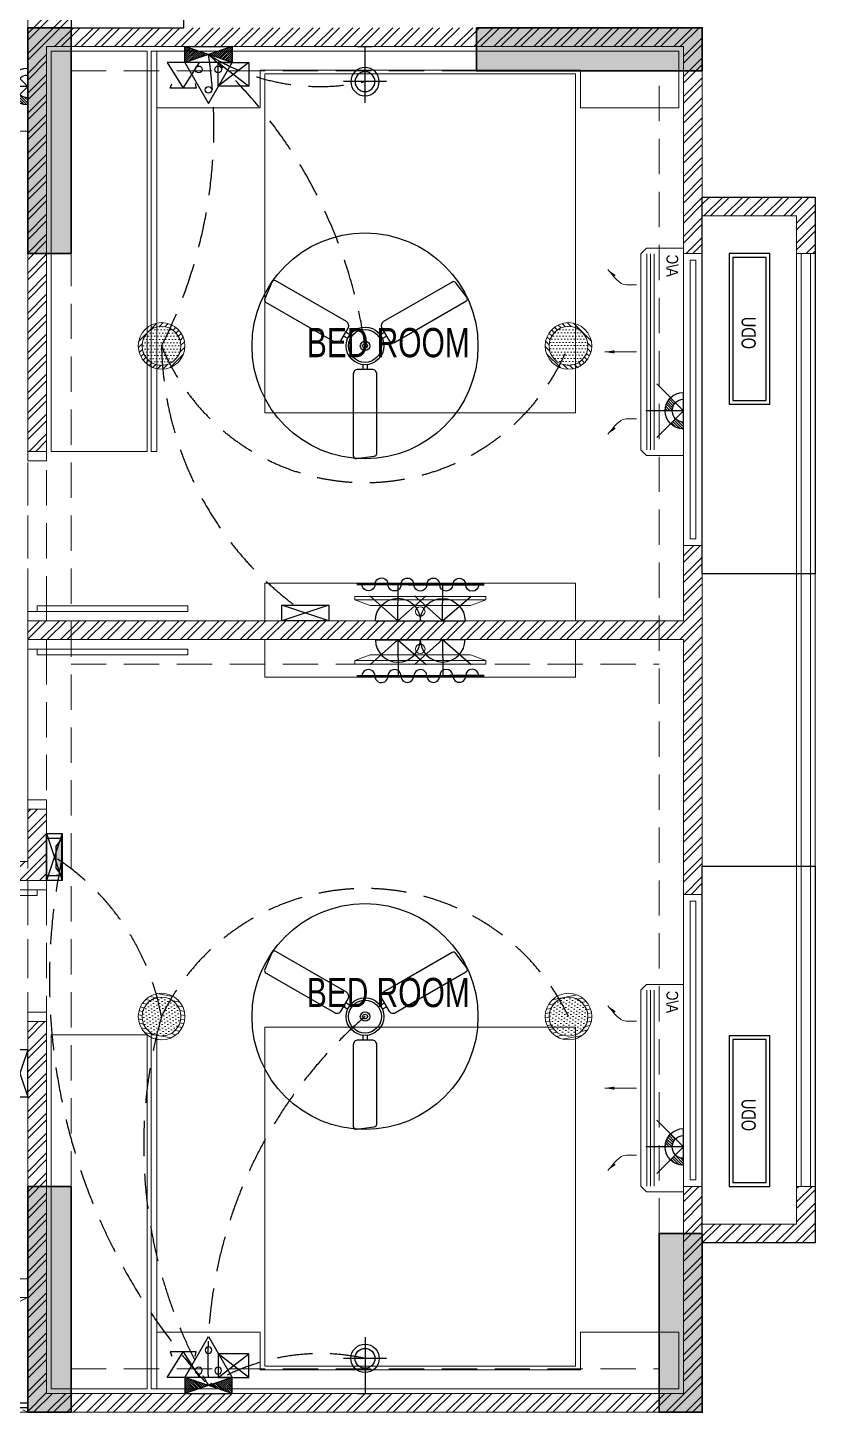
# Model space of a CAD drawing. Header units: inches. Extents: x 822859 to 1009930, y 496782 to 576896.
# Drawn here: x 843453 to 847636, y 504339 to 511693 of the extents above; entities that cross this region are included whole.
import ezdxf
from ezdxf.enums import TextEntityAlignment as Align

# ---------------------------------------------------------------- set-up
doc = ezdxf.new("R2010")
doc.units = ezdxf.units.IN
doc.header["$LTSCALE"] = 750
doc.header["$MEASUREMENT"] = 0
for name, pattern in [('DASHED', [0.75, 0.5, -0.25]), ('HIDDEN', [0.375, 0.25, -0.125]), ('HIDDEN2', [0.1875, 0.125, -0.0625])]:
    doc.linetypes.add(name, pattern=pattern)
for name, color, linetype, lineweight in [('1 x 15 W green led dl', 84, 'Continuous', 5), ('COLUMN', 5, 'Continuous', 13), ('DOOR-MSA', 8, 'Continuous', 13), ('DOTTED LINE-MSA', 8, 'HIDDEN2', 13), ('ELE-01-MSA', 8, 'Continuous', 18), ('ELE-03-MSA', 145, 'Continuous', 18), ('ELE-04-MSA', 139, 'Continuous', 15), ('FURNITURE-MSA', 251, 'Continuous', 5), ('HVAC-HW UNIT', 1, 'Continuous', 13), ('S_B4_230x575', 10, 'HIDDEN', 20), ('S_B4_CUT OUT LINE', 9, 'Continuous', 20), ('S_C_ABOVE HP TO TOP', 5, 'Continuous', 30), ('TEXT DETAIL-MSA', 8, 'Continuous', 13), ('TEXT ROOM NAME-MSA', 8, 'Continuous', 13), ('WALL HATCH-MSA', 251, 'Continuous', 9), ('WALL-MSA', 11, 'Continuous', 18), ('WINDOW-MSA', 8, 'Continuous', 13)]:
    doc.layers.add(name, color=color, linetype=linetype, lineweight=lineweight)
for name, color, linetype in [('AC 2 MODULE SWITCH', 6, 'DASHED'), ('CS SHEET', 7, 'Continuous'), ('E-18 wall light point', 3, 'Continuous'), ('E-20 night light point', 152, 'Continuous'), ('E-47 switch board', 1, 'Continuous'), ('E-49 5A plug point', 150, 'Continuous'), ('E-49a SB with 5A plug point', 5, 'Continuous'), ('E-51 15 A AC PLUG POINT', 6, 'Continuous'), ('E-55 telephone point', 6, 'Continuous'), ('E-56 television point', 4, 'Continuous'), ('ELE-02-MSA', 8, 'Continuous'), ("Emg-42 4' fan point", 30, 'Continuous'), ('PE-E-Electrical Control', 150, 'HIDDEN'), ('PROJ.', 7, 'Continuous'), ('R.C.C HATCH-MSA', 250, 'Continuous'), ('Switch Board', 72, 'Continuous')]:
    doc.layers.add(name, color=color, linetype=linetype)
doc.styles.add('125pt1.6', font='simplex.shx', dxfattribs={"width": 0.6, "height": 200})
doc.styles.add('Arial Narrow', font='swisscl.ttf', dxfattribs={"height": 150})
doc.styles.add('MtXpl_Swis721_LtCn_B', font='swisscl.ttf')
doc.styles.add('NARROW', font='ARIALN.TTF', dxfattribs={"height": 2.25})
doc.dimstyles.new('DIM_50', dxfattribs={"dimtxt": 200, "dimasz": 100, "dimexe": 25, "dimexo": 5, "dimgap": 25, "dimtad": 1, "dimdec": 0, "dimzin": 0, "dimdsep": 46, "dimtxsty": '125pt1.6', "dimblk": 'ARCHTICK', "dimcen": 0.09, "dimclrd": 8, "dimclre": 8, "dimclrt": 7, "dimaunit": 1, "dimadec": 4, "dimazin": 0, "dimtfac": 1, "dimtdec": 0, "dimtmove": 2, "dimatfit": 1, "dimfxl": 150, "dimfxlon": 1, "dimtolj": 1, "dimtzin": 0, "dimarcsym": 1})
pattern_1 = [(45, (-830625.795, -554021.86), (-53.0330086, 53.0330086), []), (45, (-830590.44, -554021.86), (-53.0330086, 53.0330086), [])]

# ---------------------------------------------------------------- blocks, each defined once
blk = doc.blocks.new('BLOCK-G & H TYPICAL COLOUMN')
at = {"layer": 'R.C.C HATCH-MSA'}
h = blk.add_hatch(color=256, dxfattribs=at)
h.dxf.hatch_style = 1
h.paths.add_polyline_path([(172697.62, -104207.75), (172688.57, -104207.75), (172688.57, -104255), (172697.62, -104255)])
h.paths.add_polyline_path([(172327.12, -104207.75), (172336.18, -104207.75), (172336.18, -104255), (172327.12, -104255)])
h.paths.add_polyline_path([(172819.88, -104207.75), (172819.88, -104216.81), (172867.12, -104216.81), (172867.12, -104207.75)])
h.paths.add_polyline_path([(172204.87, -104207.75), (172204.87, -104216.81), (172157.62, -104216.81), (172157.62, -104207.75)])
h.paths.add_polyline_path([(172561.18, -104240.06), (172552.12, -104240.06), (172552.12, -104287.31), (172561.18, -104287.31)])
h.paths.add_polyline_path([(172463.57, -104240.06), (172472.62, -104240.06), (172472.62, -104287.31), (172463.57, -104287.31)])
h.paths.add_polyline_path([(172177.87, -104422.2), (172177.87, -104431.25), (172130.62, -104431.25), (172130.62, -104422.2)])
h.paths.add_polyline_path([(172894.12, -104422.2), (172894.12, -104431.25), (172846.88, -104431.25), (172846.88, -104422.2)])
h.paths.add_polyline_path([(172336.12, -104486.75), (172336.12, -104495.81), (172288.87, -104495.81), (172288.87, -104486.75)])
h.paths.add_polyline_path([(172202.62, -104543.75), (172202.62, -104552.81), (172155.37, -104552.81), (172155.37, -104543.75)])
h.paths.add_polyline_path([(172822.13, -104543.75), (172822.13, -104552.81), (172869.37, -104552.81), (172869.37, -104543.75)])
h.paths.add_polyline_path([(172516.9, -104495.81), (172507.85, -104495.81), (172507.85, -104448.56), (172516.9, -104448.56)])
h.paths.add_polyline_path([(172697.62, -104104.25), (172688.57, -104104.25), (172688.57, -104057.01), (172697.62, -104057.01)])
h.paths.add_polyline_path([(172327.12, -104104.25), (172336.18, -104104.25), (172336.18, -104057.01), (172327.12, -104057.01)])
h.paths.add_polyline_path([(172819.88, -104104.25), (172819.88, -104095.2), (172867.12, -104095.2), (172867.12, -104104.25)])
h.paths.add_polyline_path([(172204.87, -104104.25), (172204.87, -104095.2), (172157.62, -104095.2), (172157.62, -104104.25)])
h.paths.add_polyline_path([(172561.18, -104071.94), (172552.12, -104071.94), (172552.12, -104024.7), (172561.18, -104024.7)])
h.paths.add_polyline_path([(172463.57, -104071.94), (172472.62, -104071.94), (172472.62, -104024.7), (172463.57, -104024.7)])
h.paths.add_polyline_path([(172177.87, -103889.81), (172177.87, -103880.75), (172130.62, -103880.75), (172130.62, -103889.81)])
h.paths.add_polyline_path([(172894.12, -103889.81), (172894.12, -103880.75), (172846.88, -103880.75), (172846.88, -103889.81)])
h.paths.add_polyline_path([(172336.12, -103825.25), (172336.12, -103816.2), (172288.87, -103816.2), (172288.87, -103825.25)])
h.paths.add_polyline_path([(172202.62, -103768.25), (172202.62, -103759.2), (172155.37, -103759.2), (172155.37, -103768.25)])
h.paths.add_polyline_path([(172822.13, -103768.25), (172822.13, -103759.2), (172869.37, -103759.2), (172869.37, -103768.25)])
h.paths.add_polyline_path([(172516.9, -103816.2), (172507.85, -103816.2), (172507.85, -103863.44), (172516.9, -103863.44)])
h.paths.add_polyline_path([(172548.37, -103699.31), (172548.37, -103690.25), (172595.62, -103690.25), (172595.62, -103699.31)])
h.paths.add_polyline_path([(172476.37, -103699.31), (172476.37, -103690.25), (172429.13, -103690.25), (172429.13, -103699.31)])
h.paths.add_polyline_path([(172726.82, -103612.31), (172726.82, -103603.25), (172774.06, -103603.25), (172774.06, -103612.31)])
h.paths.add_polyline_path([(172297.93, -103612.31), (172297.93, -103603.25), (172250.69, -103603.25), (172250.69, -103612.31)])
h.paths.add_polyline_path([(172920.37, -103523.81), (172920.37, -103514.75), (172857.56, -103514.75), (172857.56, -103523.81)])
h.paths.add_polyline_path([(172104.37, -103523.81), (172104.37, -103514.75), (172167.19, -103514.75), (172167.19, -103523.81)])
h.paths.add_polyline_path([(172476.37, -103492.94), (172467.32, -103492.94), (172467.32, -103445.7), (172476.37, -103445.7)])
h.paths.add_polyline_path([(172548.37, -103492.94), (172557.43, -103492.94), (172557.43, -103445.7), (172548.37, -103445.7)])
h.paths.add_polyline_path([(172663.43, -103454.75), (172759.5, -103454.75), (172759.5, -103349.7), (172663.43, -103349.7), (172663.43, -103358.75), (172750.44, -103358.75), (172750.44, -103445.7), (172663.43, -103445.7)])
h.paths.add_polyline_path([(172361.32, -103454.75), (172265.25, -103454.75), (172265.25, -103349.7), (172361.32, -103349.7), (172361.32, -103358.75), (172274.31, -103358.75), (172274.31, -103445.7), (172361.32, -103445.7)])
h.paths.add_polyline_path([(172428.37, -103358.75), (172419.32, -103358.75), (172419.32, -103311.51), (172428.37, -103311.51)])
h.paths.add_polyline_path([(172428.37, -103132.74), (172419.32, -103132.74), (172419.32, -103179.99), (172428.37, -103179.99)])
h.paths.add_polyline_path([(172151.62, -103286.75), (172151.62, -103277.7), (172104.37, -103277.7), (172104.37, -103286.75)])
h.paths.add_polyline_path([(172245.43, -103162.74), (172245.43, -103153.68), (172198.19, -103153.68), (172198.19, -103162.74)])
h.paths.add_polyline_path([(172428.37, -103021.25), (172419.32, -103021.25), (172419.32, -103068.5), (172428.37, -103068.5)])
h.paths.add_polyline_path([(172245.43, -102997.25), (172236.37, -102997.25), (172236.37, -103044.5), (172245.43, -103044.5)])
h.paths.add_polyline_path([(172104.37, -102997.25), (172104.37, -103006.31), (172151.62, -103006.31), (172151.62, -102997.25)])
h.paths.add_polyline_path([(172596.37, -103358.75), (172605.43, -103358.75), (172605.43, -103311.51), (172596.37, -103311.51)])
h.paths.add_polyline_path([(172596.37, -103132.74), (172605.43, -103132.74), (172605.43, -103179.99), (172596.37, -103179.99)])
h.paths.add_polyline_path([(172873.13, -103286.75), (172873.13, -103277.7), (172920.37, -103277.7), (172920.37, -103286.75)])
h.paths.add_polyline_path([(172779.32, -103162.74), (172779.32, -103153.68), (172826.56, -103153.68), (172826.56, -103162.74)])
h.paths.add_polyline_path([(172596.37, -103021.25), (172605.43, -103021.25), (172605.43, -103068.5), (172596.37, -103068.5)])
h.paths.add_polyline_path([(172779.32, -102997.25), (172788.37, -102997.25), (172788.37, -103044.5), (172779.32, -103044.5)])
h.paths.add_polyline_path([(172920.37, -102997.25), (172920.37, -103006.31), (172873.13, -103006.31), (172873.13, -102997.25)])
h.paths.add_polyline_path([(172548.37, -104612.7), (172548.37, -104621.75), (172595.62, -104621.75), (172595.62, -104612.7)])
h.paths.add_polyline_path([(172476.37, -104612.7), (172476.37, -104621.75), (172429.13, -104621.75), (172429.13, -104612.7)])
h.paths.add_polyline_path([(172297.93, -104699.7), (172297.93, -104708.75), (172250.69, -104708.75), (172250.69, -104699.7)])
h.paths.add_polyline_path([(172104.37, -104788.2), (172104.37, -104797.25), (172167.19, -104797.25), (172167.19, -104788.2)])
h.paths.add_polyline_path([(172726.82, -104699.7), (172726.82, -104708.75), (172774.06, -104708.75), (172774.06, -104699.7)])
h.paths.add_polyline_path([(172920.37, -104788.2), (172920.37, -104797.25), (172857.56, -104797.25), (172857.56, -104788.2)])
h.paths.add_polyline_path([(172476.37, -104819.06), (172467.32, -104819.06), (172467.32, -104866.31), (172476.37, -104866.31)])
h.paths.add_polyline_path([(172548.37, -104819.06), (172557.43, -104819.06), (172557.43, -104866.31), (172548.37, -104866.31)])
h.paths.add_polyline_path([(172663.43, -104857.25), (172759.5, -104857.25), (172759.5, -104962.31), (172663.43, -104962.31), (172663.43, -104953.25), (172750.44, -104953.25), (172750.44, -104866.31), (172663.43, -104866.31)])
h.paths.add_polyline_path([(172361.32, -104857.25), (172265.25, -104857.25), (172265.25, -104962.31), (172361.32, -104962.31), (172361.32, -104953.25), (172274.31, -104953.25), (172274.31, -104866.31), (172361.32, -104866.31)])
h.paths.add_polyline_path([(172428.37, -104953.25), (172419.32, -104953.25), (172419.32, -105000.5), (172428.37, -105000.5)])
h.paths.add_polyline_path([(172428.37, -105178.31), (172419.32, -105178.31), (172419.32, -105131.06), (172428.37, -105131.06)])
h.paths.add_polyline_path([(172151.62, -105025.25), (172151.62, -105034.31), (172104.37, -105034.31), (172104.37, -105025.25)])
h.paths.add_polyline_path([(172245.43, -105072.5), (172236.37, -105072.5), (172236.37, -105025.25), (172245.43, -105025.25)])
h.paths.add_polyline_path([(172428.37, -105290.75), (172419.32, -105290.75), (172419.32, -105243.51), (172428.37, -105243.51)])
h.paths.add_polyline_path([(172245.43, -105314.75), (172236.37, -105314.75), (172236.37, -105267.51), (172245.43, -105267.51)])
h.paths.add_polyline_path([(172104.37, -105277.35), (172113.43, -105277.35), (172113.43, -105314.75), (172104.37, -105314.75)])
h.paths.add_polyline_path([(172596.37, -104953.25), (172605.43, -104953.25), (172605.43, -105000.5), (172596.37, -105000.5)])
h.paths.add_polyline_path([(172596.37, -105178.31), (172605.43, -105178.31), (172605.43, -105131.06), (172596.37, -105131.06)])
h.paths.add_polyline_path([(172873.13, -105025.25), (172873.13, -105034.31), (172920.37, -105034.31), (172920.37, -105025.25)])
h.paths.add_polyline_path([(172788.37, -105025.25), (172779.32, -105025.25), (172779.32, -105072.5), (172788.37, -105072.5)])
h.paths.add_polyline_path([(172596.37, -105290.75), (172605.43, -105290.75), (172605.43, -105243.51), (172596.37, -105243.51)])
h.paths.add_polyline_path([(172779.32, -105314.75), (172788.37, -105314.75), (172788.37, -105267.51), (172779.32, -105267.51)])
h.paths.add_polyline_path([(172911.32, -105314.75), (172920.37, -105314.75), (172920.37, -105277.35), (172911.32, -105277.35)])
h.paths.add_polyline_path([(172688.63, -104486.75), (172688.63, -104495.81), (172735.87, -104495.81), (172735.87, -104486.75)])
h.paths.add_polyline_path([(172688.63, -103825.25), (172688.63, -103816.2), (172735.87, -103816.2), (172735.87, -103825.25)])
at = {"layer": 'COLUMN'}
for points in [[(172788.37, -105025.25), (172779.32, -105025.25), (172779.32, -105072.5), (172788.37, -105072.5)], [(172873.13, -105025.25), (172873.13, -105034.31), (172920.37, -105034.31), (172920.37, -105025.25)], [(172779.32, -105314.75), (172788.37, -105314.75), (172788.37, -105267.51), (172779.32, -105267.51)], [(172911.32, -105314.75), (172920.37, -105314.75), (172920.37, -105277.35), (172911.32, -105277.35)]]:
    blk.add_lwpolyline(points, close=True, dxfattribs=at)
blk = doc.blocks.new('A$C16cd5f5f')
at = {"layer": 'WINDOW-MSA', "ltscale": 5000}
for points in [[(50, 50), (50, 850), (80, 850), (80, 50)], [(0, 0), (50, 0), (50, 100), (0, 100)], [(900, 0), (850, 0), (850, 100), (900, 100)]]:
    blk.add_lwpolyline(points, close=True, dxfattribs=at)
at = {"layer": 'WINDOW-MSA', "linetype": 'HIDDEN', "elevation": 0}
blk.add_lwpolyline([(50, 100), (850, 100)], dxfattribs=at)
at = {"layer": 'WINDOW-MSA', "linetype": 'HIDDEN'}
blk.add_lwpolyline([(50, 0), (850, 0)], dxfattribs=at)
blk = doc.blocks.new('A$Ca69f7aba')
at = {"layer": 'WINDOW-MSA', "ltscale": 5000}
for points in [[(-750, 0), (-700, 0), (-700, -100), (-750, -100)], [(0, 0), (-50, 0), (-50, -100), (0, -100)], [(-50, -50), (-50, -700), (-80, -700), (-80, -50)]]:
    blk.add_lwpolyline(points, close=True, dxfattribs=at)
at = {"layer": 'WINDOW-MSA', "linetype": 'HIDDEN'}
blk.add_lwpolyline([(-50, 0), (-700, 0)], dxfattribs=at)
at = {"layer": 'WINDOW-MSA', "linetype": 'HIDDEN', "elevation": 0}
blk.add_lwpolyline([(-50, -100), (-700, -100)], dxfattribs=at)
blk = doc.blocks.new('A$Cbea8c011')
at = {"layer": 'ELE-02-MSA', "elevation": 0}
for points in [[(400, -108.3), (-400, -108.3), (-400, 108.3), (400, 108.3)], [(380, -88.3), (-380, -88.3), (-380, 88.3), (380, 88.3)]]:
    blk.add_lwpolyline(points, close=True, dxfattribs=at)
at = {"layer": 'TEXT DETAIL-MSA', "style": 'Arial Narrow'}
blk.add_text('ODU', height=75, dxfattribs=at).set_placement((-106.4, -41.5, 0))
blk = doc.blocks.new('G$C7997B730')
at = {"layer": 'FURNITURE-MSA'}
for p, q in [((36, 1325, 0), (0, 1325, 0)), ((0, 1325, 0), (0, 0, 0)), ((36, 1325, 0), (0, 1325, 0)), ((93, 1169, 0), (36, 1325, 0)), ((36, 0, 0), (36, 1325, 0)), ((93, 1169, 0), (36, 1325, 0)), ((93, 156, 0), (93, 1169, 0)), ((93, 156, 0), (36, 0, 0)), ((36, 0, 0), (0, 0, 0))]:
    blk.add_line(p, q, dxfattribs=at)
blk = doc.blocks.new('A$Caebde61c')
at = {"layer": 'FURNITURE-MSA'}
for points in [[(17268.6, -53761.2), (17268.6, -51636.2), (17778.6, -51636.2), (17778.6, -53761.2)], [(17798.6, -53761.2), (17798.6, -51636.2), (17828.6, -51636.2), (17828.6, -53761.2)], [(20078.6, -51736.2), (18378.6, -51736.2), (18378.6, -51936.2), (17828.6, -51936.2), (17828.6, -51636.2), (20601.4, -51636.2), (20601.4, -51936.2), (20078.6, -51936.2)], [(18403.6, -51756.2), (18403.6, -53556.2), (20053.6, -53556.2), (20053.6, -51756.2)], [(20053.6, -54461.2), (20053.6, -54661.2), (18403.6, -54661.2), (18403.6, -54461.2)], [(20053.6, -54961.2), (20053.6, -54761.2), (18403.6, -54761.2), (18403.6, -54961.2)], [(18403.6, -58619.5), (18403.6, -56819.5), (20053.6, -56819.5), (20053.6, -58619.5)], [(17268.6, -56859.7), (17268.6, -58739.5), (17778.6, -58739.5), (17778.6, -56859.7)], [(17798.6, -56859.7), (17798.6, -58739.5), (17828.6, -58739.5), (17828.6, -56859.7)], [(20078.6, -58639.5), (18378.6, -58639.5), (18378.6, -58439.5), (17828.6, -58439.5), (17828.6, -58739.5), (20601.4, -58739.5), (20601.4, -58439.5), (20078.6, -58439.5)]]:
    blk.add_lwpolyline(points, close=True, dxfattribs=at)
for centre in [(19228.6, -54612.1, 0), (19228.6, -54810.3, 0)]:
    blk.add_circle(centre, 25, dxfattribs=at)
at = {"layer": 'FURNITURE-MSA', "yscale": 0.5248800000000006, "zscale": 0.5248800000000006}
for p, xscale, rotation in [((19576.3, -54531.5, 0), -0.5248800000000006, 90), ((19576.3, -54890.9, 0), 0.5248800000000006, 90.00000000000001)]:
    blk.add_blockref('G$C7997B730', p, dxfattribs=dict(at, xscale=xscale, rotation=rotation))
blk = doc.blocks.new('DRHASHGSDG')
at = {"layer": 'WALL HATCH-MSA'}
h = blk.add_hatch(dxfattribs=at)
h.set_pattern_fill('ANSI32', color=256, scale=200)
h.set_pattern_definition(pattern_1)
h.paths.add_polyline_path([(12827.3, -44579.1), (12827.3, -42230.3), (13057.3, -42230.3), (13057.3, -42329.1), (16410.1, -42329.1), (16410.1, -43529.1), (16310.1, -43529.1), (16310.1, -42429.1), (12927.3, -42429.1), (12927.3, -44579.1)])
h = blk.add_hatch(dxfattribs=at)
h.set_pattern_fill('ANSI32', color=256, scale=200)
h.set_pattern_definition(pattern_1)
h.paths.add_polyline_path([(16410.1, -43229.1), (16410.1, -43329.1), (16910.1, -43329.1), (16910.1, -43529.1), (17010.1, -43529.1), (17010.1, -43229.1)])
h = blk.add_hatch(dxfattribs=at)
h.set_pattern_fill('ANSI32', color=256, scale=200)
h.set_pattern_definition(pattern_1)
h.paths.add_polyline_path([(12827.3, -45479.1), (12827.3, -45579.1), (16310.1, -45579.1), (16310.1, -46932.4), (16410.1, -46932.4), (16410.1, -45079.1), (16310.1, -45079.1), (16310.1, -45479.1)])
h = blk.add_hatch(dxfattribs=at)
h.set_pattern_fill('ANSI32', color=256, scale=200)
h.set_pattern_definition(pattern_1)
h.paths.add_polyline_path([(11427.3, -49072.8), (11427.3, -46757.4), (12827.3, -46757.4), (12827.3, -46479.1), (12927.3, -46479.1), (12927.3, -46857.4), (11527.3, -46857.4), (11527.3, -48972.8), (12277.3, -48972.8), (12277.3, -49072.8)])
h = blk.add_hatch(dxfattribs=at)
h.set_pattern_fill('ANSI32', color=256, scale=200)
h.set_pattern_definition(pattern_1)
h.paths.add_polyline_path([(12827.3, -49682.4), (12827.3, -47607.4), (12927.3, -47607.4), (12927.3, -49582.4), (16310.1, -49582.4), (16310.1, -48482.4), (16410.1, -48482.4), (16410.1, -49682.4)])
h = blk.add_hatch(dxfattribs=at)
h.set_pattern_fill('ANSI32', color=256, scale=200)
h.set_pattern_definition(pattern_1)
h.paths.add_polyline_path([(16410.1, -48782.4), (16410.1, -48682.4), (16910.1, -48682.4), (16910.1, -48482.4), (17010.1, -48482.4), (17010.1, -48782.4)])
at = {"layer": 'DOTTED LINE-MSA'}
for p, q in [((11527.3, -49072.8), (12827.3, -49682.4)), ((12827.3, -49072.8), (11527.3, -49682.4))]:
    blk.add_line(p, q, dxfattribs=at)
at = {"layer": 'ELE-01-MSA', "lineweight": 0}
for p, q in [((16935.1, -43529.1), (16935.1, -48482.4)), ((16985.1, -43529.1), (16985.1, -48482.4))]:
    blk.add_line(p, q, dxfattribs=at)
at = {"layer": 'ELE-02-MSA'}
for p, q in [((11527.3, -49632.4), (12827.3, -49632.4)), ((11527.3, -49657.4), (12827.3, -49657.4))]:
    blk.add_line(p, q, dxfattribs=at)
at = {"layer": 'ELE-03-MSA', "lineweight": 0}
for p, q in [((16910.1, -43529.1), (16910.1, -48482.4)), ((17010.1, -43529.1), (17010.1, -48482.4))]:
    blk.add_line(p, q, dxfattribs=at)
at = {"layer": 'ELE-04-MSA'}
blk.add_line((11527.3, -49682.4), (12827.3, -49682.4), dxfattribs=at)
at = {"layer": 'WALL-MSA'}
for p, q in [((12827.3, -42230.3), (12827.3, -44579.1)), ((16310.1, -42429.1), (12927.3, -42429.1)), ((12927.3, -42429.1), (12927.3, -44579.1)), ((12927.3, -44579.1), (12827.3, -44579.1)), ((16310.1, -45479.1), (12827.3, -45479.1)), ((12827.3, -45479.1), (12827.3, -45579.1)), ((16310.1, -45579.1), (12827.3, -45579.1)), ((12927.3, -46479.1, 0), (12827.3, -46479.1, 0)), ((12827.3, -46479.1, 0), (12827.3, -46757.4)), ((12927.3, -46479.1, 0), (12927.3, -46857.4)), ((11427.3, -46757.4), (12827.3, -46757.4)), ((11527.3, -46857.4), (12927.3, -46857.4)), ((12827.3, -47607.4, 0), (12927.3, -47607.4, 0)), ((12827.3, -47607.4, 0), (12827.3, -49682.4)), ((12927.3, -47607.4, 0), (12927.3, -49582.4)), ((12927.3, -49582.4), (16310.1, -49582.4)), ((12827.3, -49682.4), (16410.1, -49682.4))]:
    blk.add_line(p, q, dxfattribs=at)
at = {"layer": 'WALL-MSA', "linetype": 'ByBlock'}
for p, q in [((16410.1, -43529.1), (16410.1, -42329.1)), ((16310.1, -43529.1), (16310.1, -42429.1)), ((16310.1, -43529.1), (16410.1, -43529.1)), ((16310.1, -45479.1), (16310.1, -45079.1)), ((16310.1, -45079.1), (16410.1, -45079.1)), ((16410.1, -46932.4), (16410.1, -45079.1)), ((16310.1, -46932.4), (16310.1, -45579.1)), ((16310.1, -46932.4), (16410.1, -46932.4)), ((16310.1, -49582.4), (16310.1, -48482.4)), ((16310.1, -48482.4), (16410.1, -48482.4)), ((16410.1, -49682.4), (16410.1, -48482.4))]:
    blk.add_line(p, q, dxfattribs=at)
for points in [[(17010.1, -43229.1), (17010.1, -43529.1), (16910.1, -43529.1), (16910.1, -43329.1), (16410.1, -43329.1), (16410.1, -43229.1)], [(17010.1, -48782.4), (17010.1, -48482.4), (16910.1, -48482.4), (16910.1, -48682.4), (16410.1, -48682.4), (16410.1, -48782.4)]]:
    blk.add_lwpolyline(points, close=True, dxfattribs=at)
at = {"layer": 'WINDOW-MSA'}
for p, q in [((16310.1, -43529.1), (16310.1, -45079.1)), ((16410.1, -45079.1), (16410.1, -43529.1)), ((16310.1, -48482.4), (16310.1, -46932.4)), ((16410.1, -46932.4), (16410.1, -48482.4)), ((12277.3, -48972.8), (12827.3, -48972.8)), ((12277.3, -49072.8), (12827.3, -49072.8))]:
    blk.add_line(p, q, dxfattribs=at)
for points in [[(16345.1, -45044.1), (16345.1, -43564.1), (16375.1, -43564.1), (16375.1, -45044.1)], [(16345.1, -46967.4), (16345.1, -48447.4), (16375.1, -48447.4), (16375.1, -46967.4)]]:
    blk.add_lwpolyline(points, close=True, dxfattribs=at)
at = {"xscale": -1, "rotation": 270}
for p in [(16660.1, -43929.1, 0), (16660.1, -48082.4, 0)]:
    blk.add_blockref('A$Cbea8c011', p, dxfattribs=at)
at = {"layer": 'COLUMN', "xscale": 25.4, "yscale": 25.4, "zscale": 25.4}
blk.add_blockref('BLOCK-G & H TYPICAL COLOUMN', (-4375767.4, 2625312.3), dxfattribs=at)
at = {"layer": 'DOOR-MSA', "xscale": -1, "rotation": 270}
for name, p in [('A$C16cd5f5f', (12827.3, -45479.1, 0)), ('A$Ca69f7aba', (12927.3, -46857.4))]:
    blk.add_blockref(name, p, dxfattribs=at)
at = {"layer": 'DOOR-MSA', "extrusion": (2.86986e-42, 1.29247e-26, -1), "xscale": -1, "zscale": -1, "rotation": 89.99999999999997}
blk.add_blockref('A$C16cd5f5f', (-12827.3, -45579.1), dxfattribs=at)
at = {"layer": 'FURNITURE-MSA'}
blk.add_blockref('A$Caebde61c', (-4316.3, 9182.1), dxfattribs=at)
at = {"layer": 'TEXT ROOM NAME-MSA', "lineweight": 0, "style": 'MtXpl_Swis721_LtCn_B'}
for p in [(14309.7, -44079.2), (14309.7, -47530.5)]:
    blk.add_text('BED ROOM', height=155, dxfattribs=at).set_placement(p)
blk = doc.blocks.new('C-230x1200')
at = {"layer": 'S_C_ABOVE HP TO TOP'}
h = blk.add_hatch(color=250, dxfattribs=at)
h.dxf.hatch_style = 1
h.paths.add_polyline_path([(-230, 1200), (-230, 0), (0, 0), (0, 1200)])
at = {"layer": 'S_C_ABOVE HP TO TOP', "color": 8}
blk.add_lwpolyline([(0, 1200), (-230, 1200), (-230, 0), (0, 0)], close=True, dxfattribs=at)
blk = doc.blocks.new('zw$A6E')
at = {"layer": 'S_C_ABOVE HP TO TOP'}
h = blk.add_hatch(color=250, dxfattribs=at)
h.dxf.hatch_style = 1
h.paths.add_polyline_path([(4086.3, -48732.4), (4086.3, -49682.4), (4316.3, -49682.4), (4316.3, -48732.4)])
at = {"layer": 'PROJ.', "color": 150}
for points in [[(1563.5, -40730.3), (963.5, -40730.3), (963.5, -42329.1), (1563.5, -42329.1)], [(4316.3, -43229.1), (4916.3, -43229.1), (4916.3, -45229.1), (4316.3, -45229.1)], [(4316.3, -46782.4), (4916.3, -46782.4), (4916.3, -48782.4), (4316.3, -48782.4)]]:
    blk.add_lwpolyline(points, close=True, dxfattribs=at)
at = {"layer": 'S_B4_230x575', "color": 8}
for p, q in [((733.5, -48482.4), (733.5, -40730.3)), ((963.5, -48482.4), (963.5, -40730.3)), ((963.5, -42559.1), (3116.3, -42559.1)), ((4086.3, -48732.4), (4086.3, -42559.1)), ((4316.3, -48732.4), (4316.3, -42559.1)), ((963.5, -45479.1), (4086.3, -45479.1)), ((963.5, -45709.1), (4086.3, -45709.1)), ((963.5, -49452.4), (4086.3, -49452.4)), ((963.5, -49682.4), (4086.3, -49682.4))]:
    blk.add_line(p, q, dxfattribs=at)
at = {"layer": 'S_B4_CUT OUT LINE', "color": 252, "linetype": 'HIDDEN', "ltscale": 5}
blk.add_lwpolyline([(-566.5, -49072.8), (733.5, -49682.4), (-566.5, -49682.4), (733.5, -49072.8)], dxfattribs=at)
at = {"layer": 'S_C_ABOVE HP TO TOP'}
blk.add_lwpolyline([(4316.3, -48732.4), (4086.3, -48732.4), (4086.3, -49682.4), (4316.3, -49682.4)], close=True, dxfattribs=at)
at = {"layer": 'S_C_ABOVE HP TO TOP', "xscale": -1, "rotation": 180}
blk.add_blockref('C-230x1200', (963.5, -42329.1), dxfattribs=at)
at = {"layer": 'S_C_ABOVE HP TO TOP', "rotation": 90.00000000000001}
blk.add_blockref('C-230x1200', (4316.3, -42329.1), dxfattribs=at)
at = {"layer": 'S_C_ABOVE HP TO TOP', "xscale": -1}
blk.add_blockref('C-230x1200', (733.5, -49682.4), dxfattribs=at)
blk = doc.blocks.new('_ArchTick')
at = {"color": 0, "linetype": 'ByBlock', "const_width": 0.15}
blk.add_lwpolyline([(-0.5, -0.5), (0.5, 0.5)], dxfattribs=at)
blk = doc.blocks.new('A$C4D7A2C8D')
blk.add_lwpolyline([(4, -1.68), (-6, -1.68), (-6, 1.68), (4, 1.68)], close=True)
for points in [[(4, 1.68), (-6, -1.68)], [(4, -1.68), (-6, 1.68)]]:
    blk.add_lwpolyline(points)
blk = doc.blocks.new('F12')
at = {"color": 7}
for p, q in [((-0.115, 0.993), (-0.115, 1.25)), ((0.115, 0.993), (0.115, 1.25)), ((-0.918, -0.397), (-1.14, -0.525)), ((-0.803, -0.596), (-1.025, -0.725)), ((0.803, -0.596), (1.025, -0.725)), ((0.918, -0.397), (1.14, -0.525))]:
    blk.add_line(p, q, dxfattribs=at)
for points in [[(-0.375, 1.25), (0.375, 1.25, 0.414214), (0.625, 1.5), (0.625, 5.831, 0.453094), (0.455, 5.98), (-0.495, 5.855, 0.376373), (-0.625, 5.706), (-0.625, 1.5, 0.414214)], [(-0.895, -0.95), (-1.27, -0.3, 0.414214), (-1.612, -0.209), (-5.362, -2.374, 0.453094), (-5.406, -2.596), (-4.823, -3.356, 0.376373), (-4.629, -3.394), (-0.987, -1.291, 0.414214)], [(1.27, -0.3), (0.895, -0.95, 0.414214), (0.987, -1.291), (4.737, -3.457, 0.453094), (4.951, -3.384), (5.318, -2.499, 0.376373), (5.254, -2.312), (1.612, -0.209, 0.414214)]]:
    blk.add_lwpolyline(points, format="xyb", close=True, dxfattribs=at)
for radius in [6, 1, 0.25]:
    blk.add_circle((0, 0), radius)
for radius in [0.875, 0.125]:
    blk.add_circle((0, 0), radius, dxfattribs=at)
blk = doc.blocks.new('P-01')
for p, q in [((-0.5, 0), (-0.5, 3.09)), ((-0.5, 0), (-2.91, 2.12)), ((-0.5, 0), (1.91, 2.12)), ((1.41, 0), (-2.41, 0))]:
    blk.add_line(p, q)
blk.add_arc((-0.5, 0), 1.91, 0.0293, 179.9707)
blk = doc.blocks.new('A$C39A77DF2')
at = {"layer": 'E-49 5A plug point', "xscale": -62.36633987703786, "yscale": 62.36633987703786, "zscale": 79.20525164419156, "rotation": 270}
blk.add_blockref('P-01', (0, 31.2), dxfattribs=at)
blk = doc.blocks.new('TV-02')
at = {"const_width": 0.171}
blk.add_lwpolyline([(4.52, 0), (-6.36, 0)], dxfattribs=at)
at = {"ltscale": 100}
for centre, major_axis, start_param, end_param in [((-5.34, 0), (0.39, 0.39), 5.497787, 8.63938), ((-3.13, 0), (0.39, 0.39), 5.497787, 8.63938), ((-0.92, 0), (0.39, 0.39), 5.497787, 8.63938), ((0.18, 0), (0.39, 0.39), 2.356194, 5.497787), ((1.28, 0), (-0.39, 0.39), 3.926991, 7.068583), ((2.39, 0), (0.39, 0.39), 2.356194, 5.497787), ((3.49, 0), (-0.39, 0.39), 3.926991, 7.068583), ((-4.23, 0), (0.39, 0.39), 2.356194, 5.497787), ((-2.03, 0), (-0.39, 0.39), 0.785398, 3.926991)]:
    blk.add_ellipse(centre, major_axis=major_axis, ratio=1, start_param=start_param, end_param=end_param, dxfattribs=at)
blk = doc.blocks.new('NL-01')
at = {"linetype": 'HIDDEN2'}
blk.add_hatch(color=256, dxfattribs=at).paths.add_polyline_path([(1.81, 1.55), (3, 2.49), (-3, 2.49), (-1.81, 1.55)])
for p, q in [((-3, 2.49), (-3, 1.55)), ((-3, 2.49), (-1.81, 1.55)), ((-3, 2.49), (3, 2.49)), ((-3, 0), (-3, 2.49)), ((3, 2.49), (1.81, 1.55)), ((3, 2.49), (3, 0)), ((3, 0), (-3, 0)), ((-1.81, 1.55), (1.81, 1.55))]:
    blk.add_line(p, q)
blk = doc.blocks.new('WL-01')
for points in [[(-3.57, 2.18), (-3.57, -2.18)], [(-5.74, 0), (0, 0)], [(0, -0.72), (0, 0.72)]]:
    blk.add_lwpolyline(points)
for radius in [1.44, 1.01]:
    blk.add_circle((-3.57, 0), radius)
blk = doc.blocks.new('P ONB-01')
at = {"ltscale": 0.4}
blk.add_lwpolyline([(1.81, 0), (0, 3.13), (-1.81, 0)], close=True, dxfattribs=at)
for centre in [(0, 2.09), (-0.75, 0.52), (0.75, 0.52)]:
    blk.add_circle(centre, 0.259, dxfattribs=at)
blk = doc.blocks.new('TP-01')
for p, q in [((0.01, 3.04), (-1.94, 0)), ((-1.53, 3.04), (1.56, 3.04)), ((-1.39, 2.51), (-1.53, 3.04)), ((1.94, 0), (0.01, 3.04)), ((1.56, 3.04), (1.38, 2.52)), ((-1.94, 0), (1.94, 0))]:
    blk.add_line(p, q)
blk = doc.blocks.new('AC SWITCH')
at = {"layer": 'AC 2 MODULE SWITCH', "color": 5, "linetype": 'ByBlock'}
for p, q in [((0, 2.95), (4.5, -2.95)), ((0, -2.95), (4.5, 2.95))]:
    blk.add_line(p, q, dxfattribs=at)
blk.add_lwpolyline([(0, 2.95), (4.5, 2.95), (4.5, -2.95), (0, -2.95)], close=True, dxfattribs=at)
blk = doc.blocks.new('6tyyyy4')
at = {"layer": 'Switch Board'}
h = blk.add_hatch(dxfattribs=at)
h.set_pattern_fill('ANSI31', color=1, scale=2.670621)
h.set_pattern_definition([(45, (-0.07464, -0.58604), (-0.236052, 0.236052), [])])
h.paths.add_polyline_path([(-0.32, -0.54), (5.33, -2.47), (5.33, 1.39)])
h.paths.add_polyline_path([(-5.97, 1.39), (-5.97, -2.47), (-0.32, -0.54)])
at = {"layer": 'Switch Board', "color": 1}
for p, q in [((-5.97, -2.47), (-5.97, 1.39)), ((-5.97, 1.39), (5.33, 1.39)), ((-5.97, 1.39), (5.33, -2.47)), ((5.33, 1.39), (5.33, -2.47)), ((5.33, -2.47), (-5.97, -2.47))]:
    blk.add_line(p, q, dxfattribs=at)
blk.add_lwpolyline([(-5.97, -2.47), (5.33, 1.39)], dxfattribs=at)
blk = doc.blocks.new('DLL')
at = {"linetype": 'HIDDEN'}
h = blk.add_hatch(dxfattribs=at)
h.set_pattern_fill('ANSI31', color=256, scale=0.255)
h.set_pattern_definition([(45, (0, 0), (-0.57249, 0.57249), [])])
h.paths.add_polyline_path([(4.64, 0, -1), (-4.64, 0, -1)])
h.paths.add_polyline_path([(-3.87, 0, 1), (3.87, 0, 1)], flags=16)
h = blk.add_hatch(dxfattribs=at)
h.set_pattern_fill('DOTS', color=8, scale=0.4)
h.set_pattern_definition([(0, (0, 0), (0.3175, 0.635), [0, -0.635])])
h.paths.add_polyline_path([(-3.87, 0, 1), (3.87, 0, 1)])
for radius in [4.64, 3.87]:
    blk.add_circle((0, 0), radius)
blk = doc.blocks.new('A$C48C83B35')
at = {"layer": 'E-51 15 A AC PLUG POINT'}
h = blk.add_hatch(dxfattribs=at)
h.set_pattern_fill('ANSI31', color=256, scale=3.615362, style=0)
h.set_pattern_definition([(135, (0, -12.33788), (-0.28322, -0.28322), [])])
edge = h.paths.add_edge_path()
edge.add_ellipse((0, -12.34), major_axis=(1.69, -1.69), ratio=1, start_angle=270, end_angle=315)
edge.add_line((0, -14.73), (0, -16.18))
edge.add_ellipse((0, -12.34), major_axis=(2.72, -2.72), ratio=1, start_angle=270, end_angle=315, ccw=False)
edge.add_line((-2.72, -15.06), (-1.69, -14.03))
edge = h.paths.add_edge_path()
edge.add_ellipse((0, -12.34), major_axis=(1.69, -1.69), ratio=1, start_angle=180, end_angle=225)
edge.add_line((-2.39, -12.34), (-3.85, -12.34))
edge.add_ellipse((0, -12.34), major_axis=(2.72, -2.72), ratio=1, start_angle=180, end_angle=225, ccw=False)
edge.add_line((-2.72, -9.62), (-1.69, -10.65))
for p, q in [((0, -12.34), (-5.6, -6.74)), ((0, -16.3), (0, -8.61)), ((0, -12.34), (-7.92, -12.34)), ((0, -12.34), (-5.6, -17.94))]:
    blk.add_line(p, q, dxfattribs=at)
at = {"layer": 'E-51 15 A AC PLUG POINT', "color": 180, "linetype": 'ByBlock', "lineweight": 5}
for points in [[(-8.93, 20.57), (-7.76, 21.73)], [(-8.93, 20.57), (-8.93, -20.57)], [(-7.76, -21.73), (0, -21.73), (0, 21.73), (-7.76, 21.73)], [(-7.71, -20.57), (-7.71, 20.57)], [(-6.93, -20.57), (-6.93, 20.57)], [(-6.15, -20.57), (-6.15, 20.57)], [(-8.93, -20.57), (-7.76, -21.73)]]:
    blk.add_lwpolyline(points, dxfattribs=at)
at = {"layer": 'E-51 15 A AC PLUG POINT', "extrusion": (0, 0, -1)}
for major_axis in [(-2.72, 2.72), (-1.69, 1.69)]:
    blk.add_ellipse((0, -12.34), major_axis=major_axis, ratio=1, start_param=3.926991, end_param=7.068583, dxfattribs=at)
at = {"layer": 'E-51 15 A AC PLUG POINT', "color": 1, "style": 'NARROW', "text_generation_flag": 4}
blk.add_text(' A/C', height=2.445, rotation=90, dxfattribs=at).set_placement((-3.57, 17.69), align=Align.CENTER)
at = {"layer": 'E-51 15 A AC PLUG POINT', "color": 180, "linetype": 'ByBlock', "lineweight": 5, "path_type": 1}
for points, override in [([(-15.9, 17.26), (-12.7, 14.21), (-9.83, 14.04)], {"dimasz": 2, "dimclrd": 153}), ([(-16.54, 0), (-9.83, 0)], {"dimscale": 1, "dimasz": 2, "dimclrd": 153}), ([(-15.9, -17.26), (-12.7, -14.21), (-9.83, -14.04)], {"dimasz": 2, "dimclrd": 153})]:
    blk.add_leader(points, dimstyle='DIM_50', override=override, dxfattribs=at)
blk = doc.blocks.new('A$C596C225D')
at = {"color": 0, "linetype": 'Continuous', "xscale": 25.30797101452029, "yscale": 25.30797101452029, "zscale": 25.30797101452029}
blk.add_blockref('A$C48C83B35', (0, 0), dxfattribs=at)

msp = doc.modelspace()

# ---------------------------------------------------------------- linework, layer by layer
at = {"layer": 'PE-E-Electrical Control'}
for centre, radius, start, end in [((841875.5, 511165.1), 2566.6, 333.07089, 8.62471), ((842702.6, 509633.9), 2568.6, 8.25666, 48.24512), ((845004.4, 512494.9), 1114.6, 237.95915, 282.43954), ((845244.5, 510444.1), 1167.3, 202.21402, 337.78598), ((845924.6, 510036.9), 1761.2, 181.10953, 235.53988), ((846737.4, 506635.9, 0), 3168.8, 168.10581, 222.81819), ((842900.6, 506208.2, 0), 1284.5, 10.44626, 57.29393), ((845244.5, 505922.5, 0), 1198.7, 25.63613, 154.36387), ((846598.7, 505755.6, 0), 2529.6, 164.27722, 210.227), ((846827.5, 504613.3, 0), 2418, 130.89553, 183.10949), ((845007.6, 503518.8, 0), 1132.1, 77.92076, 121.68055)]:
    msp.add_arc(centre, radius, start, end, dxfattribs=at)

# ---------------------------------------------------------------- block references
at = {"layer": '1 x 15 W green led dl'}
for p, xscale, yscale, zscale, rotation in [((844163.8, 510002.8), 26.68998742498368, 26.68998742498368, 26.68998742498368, 359.9999531667485), ((846325.2, 510002.8), -26.68998742498368, 26.68998742498368, 26.68998742498368, 4.683325143899801e-05), ((844163.8, 506441.1, 0), -26.68998742498367, 26.68998742498367, 26.68998742498367, 33.92820201162306), ((846325.2, 506441.1, 0), 26.68998742498367, 26.68998742498367, 26.68998742498367, 326.0717979883769)]:
    msp.add_blockref('DLL', p, dxfattribs=dict(at, xscale=xscale, yscale=yscale, zscale=zscale, rotation=rotation))
at = {"layer": 'AC 2 MODULE SWITCH', "linetype": 'ByBlock', "yscale": 27.68057364411916, "zscale": 27.68057364411916}
for p, xscale, rotation in [((844546.6, 511507.3), 27.68057364411916, 269.9999999999642), ((844546.6, 504524.9), -27.68057364411916, 270.0000000000358)]:
    msp.add_blockref('AC SWITCH', p, dxfattribs=dict(at, xscale=xscale, rotation=rotation))
at = {"layer": 'CS SHEET', "color": 2}
for name, p in [('DRHASHGSDG', (830625.8, 554021.9)), ('zw$A6E', (842719.6, 554021.9))]:
    msp.add_blockref(name, p, dxfattribs=at)
at = {"layer": 'E-18 wall light point', "extrusion": (2.57282e-44, 7.31174e-44, -1), "xscale": 52.24343333348028, "yscale": 52.24343333348028, "zscale": -66.34916033381609, "rotation": 89.99048087206914}
msp.add_blockref('WL-01', (-845244.5, 511592.8), dxfattribs=at)
at = {"layer": 'E-18 wall light point', "extrusion": (2.57282e-44, -7.31174e-44, -1), "xscale": -52.24343333348028, "yscale": 52.24343333348028, "zscale": -66.34916033381609, "rotation": 90.00951912793084}
msp.add_blockref('WL-01', (-845244.5, 504439.5), dxfattribs=at)
at = {"layer": 'E-20 night light point', "xscale": -32.74840505449922, "yscale": 32.74840505449922, "zscale": 32.74840505449922, "rotation": 269.990480871985}
msp.add_blockref('NL-01', (843553.1, 507288.6, 0), dxfattribs=at)
at = {"layer": 'E-47 switch board', "linetype": 'Continuous', "yscale": 24.99999999999999, "zscale": 24.99999999999999}
for p, xscale, rotation in [((844953.1, 508584.7), 24.99999999999999, 359.9904808720614), ((843594.7, 507314, 0), 24.99999999999999, 89.9904808720614), ((843411.1, 506164.4, 0), -24.99999999999999, 270.0095191279386)]:
    msp.add_blockref('A$C4D7A2C8D', p, dxfattribs=dict(at, xscale=xscale, rotation=rotation))
at = {"layer": 'E-49 5A plug point', "linetype": 'Continuous', "rotation": 89.79656140827231}
for p in [(845419.3, 508543.2), (845656.9, 508542.3)]:
    msp.add_blockref('A$C39A77DF2', p, dxfattribs=at)
at = {"layer": 'E-49 5A plug point', "linetype": 'Continuous', "xscale": -1, "rotation": 90.20343859172766}
for p in [(845419.3, 508442.3, 0), (845656.9, 508443.2, 0)]:
    msp.add_blockref('A$C39A77DF2', p, dxfattribs=at)
at = {"layer": 'E-49a SB with 5A plug point', "xscale": 69.1073150159614, "yscale": 69.1073150159614, "zscale": 69.1073150159614, "rotation": 180}
msp.add_blockref('P ONB-01', (844413.1, 511507.3), dxfattribs=at)
at = {"layer": 'E-49a SB with 5A plug point', "xscale": -69.1073150159614, "yscale": 69.1073150159614, "zscale": 69.1073150159614}
msp.add_blockref('P ONB-01', (844413.1, 504524.9), dxfattribs=at)
at = {"layer": 'E-55 telephone point', "extrusion": (-2.57282e-44, 7.31174e-44, -1), "xscale": -44.54238040196059, "yscale": 44.54238040196059, "zscale": -56.56882310934848, "rotation": 180}
msp.add_blockref('TP-01', (-844279.8, 511507.3), dxfattribs=at)
at = {"layer": 'E-55 telephone point', "extrusion": (-2.57282e-44, -7.31174e-44, -1), "xscale": 44.54238040196059, "yscale": 44.54238040196059, "zscale": -56.56882310934848, "rotation": 359.9999999999642}
msp.add_blockref('TP-01', (-844279.8, 504524.9), dxfattribs=at)
at = {"layer": 'E-56 television point', "yscale": 62.36633987703788, "zscale": 79.20525164419156}
for p, xscale, rotation in [((845596.1, 508735.3), -62.36633987703788, 179.7965614082723), ((845596.1, 508250.3, 0), 62.36633987703788, 0.2034385917277217)]:
    msp.add_blockref('TV-02', p, dxfattribs=dict(at, xscale=xscale, rotation=rotation))
at = {"layer": "Emg-42 4' fan point", "extrusion": (7.31174e-44, 2.57282e-44, -1), "xscale": -100.0000000155219, "yscale": 100.0000000155219, "zscale": -100.0000000155219, "rotation": 180}
for p in [(-845244.5, 510002.8), (-845244.5, 506441.1, 0)]:
    msp.add_blockref('F12', p, dxfattribs=at)
at = {"layer": 'HVAC-HW UNIT', "linetype": 'Continuous'}
for p in [(843453.1, 511692.8), (846935.9, 509971.1), (846935.9, 506061.1)]:
    msp.add_blockref('A$C596C225D', p, dxfattribs=at)
at = {"layer": 'Switch Board', "lineweight": -2, "extrusion": (-2.57282e-44, 7.31174e-44, -1), "xscale": -22.12389380508608, "yscale": 22.12389380508608, "zscale": -22.12389380508608, "rotation": 180}
msp.add_blockref('6tyyyy4', (-844406.1, 511538), dxfattribs=at)
at = {"layer": 'Switch Board', "lineweight": -2, "extrusion": (-2.57282e-44, -7.31174e-44, -1), "xscale": 22.12389380508608, "yscale": 22.12389380508608, "zscale": -22.12389380508608, "rotation": 359.9999999999642}
msp.add_blockref('6tyyyy4', (-844406.1, 504494.2), dxfattribs=at)

doc.saveas('drawing.dxf')
